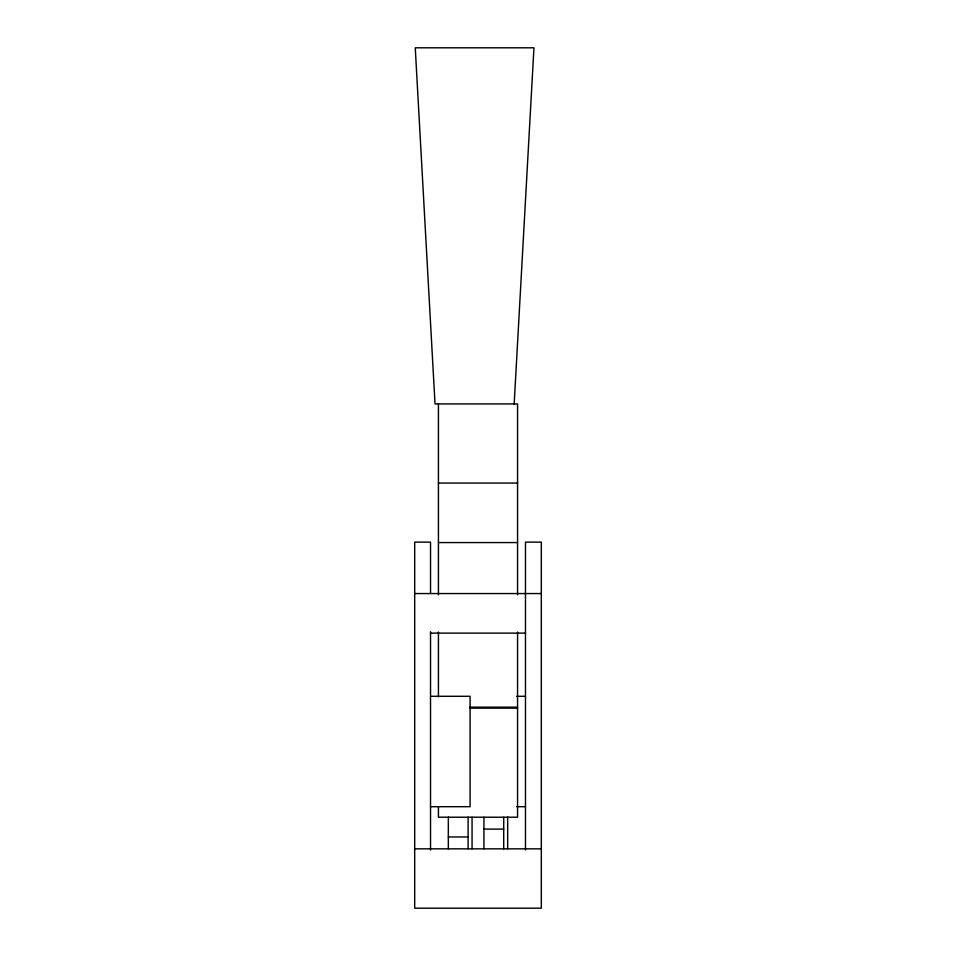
<?xml version="1.0" encoding="UTF-8"?>
<svg xmlns="http://www.w3.org/2000/svg" width="956" height="956" viewBox="0 0 956 956"><rect width="100%" height="100%" fill="white"/><g stroke="black" fill="none" stroke-linecap="round" stroke-linejoin="round"><path stroke-width="1.43" d="M514.173 403.922L533.95 47.8L415.251 47.8L435.028 403.922L517.566 403.922L517.566 594.823M438.434 483.067L517.566 483.067M438.434 542.566L517.566 542.566M414.689 593.557L541.311 593.557M430.523 633.123L525.477 633.123M430.523 696.291L470.089 696.291L470.089 806.697L430.523 806.697M516.694 696.303L525.477 696.303M469.79 707.177L517.566 707.177M469.79 708.133L517.566 708.133M516.694 806.697L525.477 806.697M483.939 829.103L503.716 829.103M448.328 836.966L468.105 836.966M414.689 848.844L541.311 848.844M525.477 850.039L525.477 542.112L541.311 542.112L541.311 908.2L414.689 908.2L414.689 542.112L430.523 542.112L430.523 593.557M517.566 632.012L517.566 817.213L438.434 817.213L438.434 806.9M507.672 817.069L507.672 848.832M503.716 817.237L503.716 848.844M483.939 817.237L483.939 848.844M472.061 817.237L472.061 848.844M468.105 817.213L468.105 848.832M448.328 817.069L448.328 848.832M438.434 403.922L438.434 594.823M438.434 632.012L438.434 696.864M430.523 631.701L430.523 850.039"/></g></svg>
